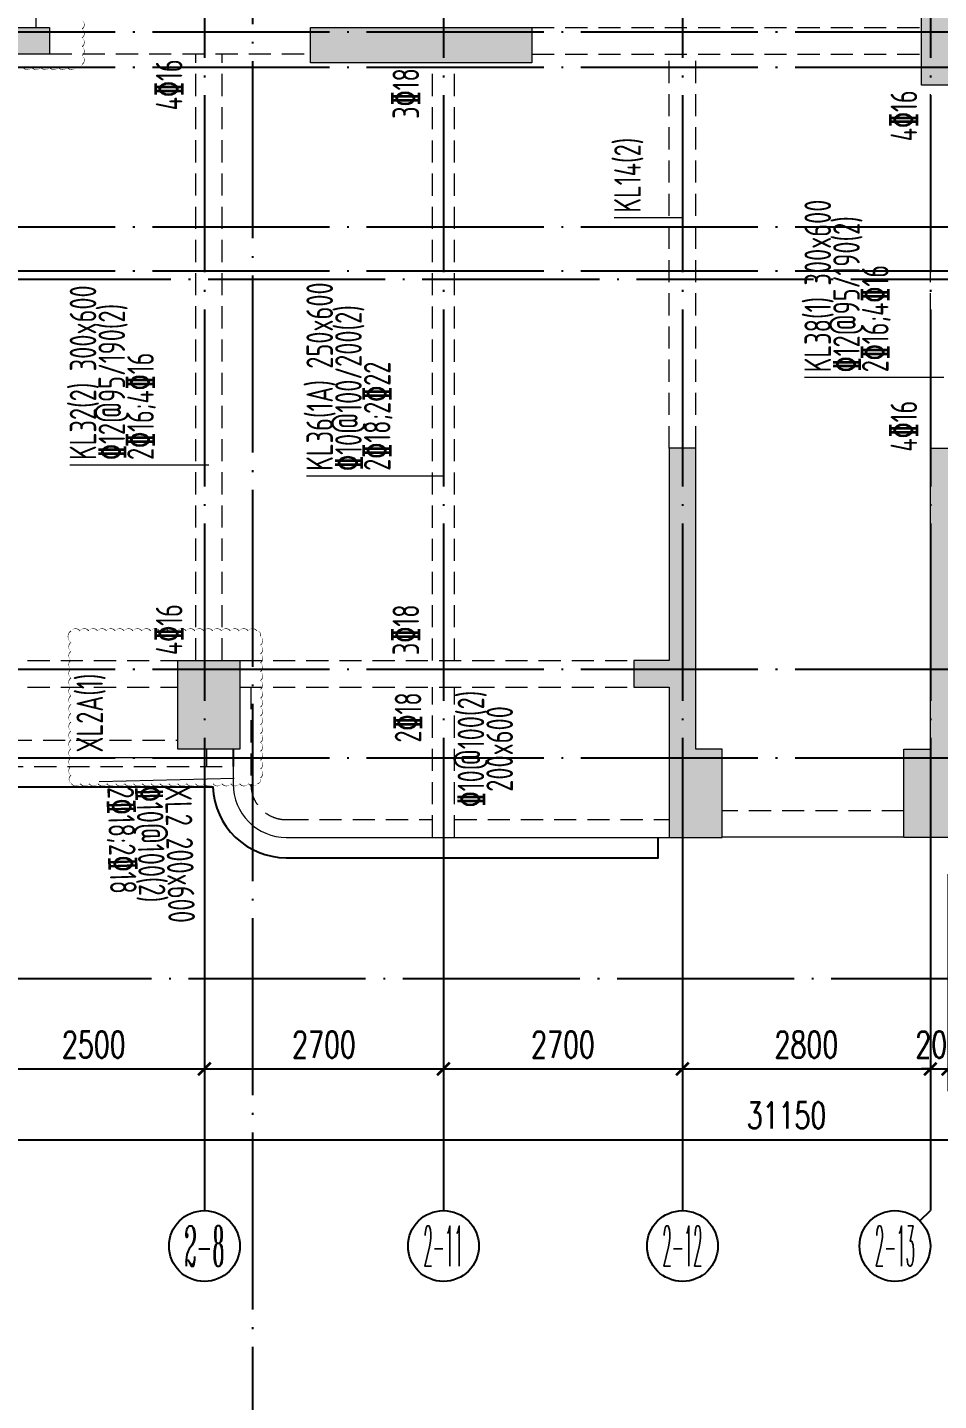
# Model space of a CAD drawing. Header units: millimetres. Extents: x 1089227 to 13101469, y 618865 to 10240562.
# Drawn here: x 3818285 to 3828577, y 4876494 to 4892004 of the extents above; entities that cross this region are included whole.
import ezdxf
from ezdxf.enums import TextEntityAlignment as Align

# ---------------------------------------------------------------- set-up
doc = ezdxf.new("R2010")
doc.units = ezdxf.units.MM
doc.header["$LTSCALE"] = 1000
doc.header["$PDMODE"] = 3
doc.header["$PDSIZE"] = 200
doc.linetypes.add('DOTE', pattern=[2.42, 2, -0.2, 0.02, -0.2])
doc.linetypes.add('HIDDEN', pattern=[0.375, 0.25, -0.125])
doc.layers.get('0').update_dxf_attribs({"linetype": 'CONTINUOUS'})
doc.layers.get('Defpoints').update_dxf_attribs({"linetype": 'CONTINUOUS'})
doc.layers.add('0914调整', color=1, linetype='CONTINUOUS', plot=False)
for name, color, linetype in [('AXIS', 3, 'CONTINUOUS'), ('AXIS_TEXT', 7, 'CONTINUOUS'), ('C-H', 8, 'CONTINUOUS'), ('DOTE', 1, 'DOTE'), ('降板范围', 7, 'CONTINUOUS')]:
    doc.layers.add(name, color=color, linetype=linetype)
for name, color, linetype, lineweight in [('S-BEAM-DASH', 4, 'HIDDEN', 0), ('S-WALL', 31, 'CONTINUOUS', 0), ('梁原位标注', 7, 'CONTINUOUS', 18), ('梁名称编号', 2, 'CONTINUOUS', 18), ('梁标注引线', 2, 'CONTINUOUS', 18), ('梁集中标注', 2, 'CONTINUOUS', 18)]:
    doc.layers.add(name, color=color, linetype=linetype, lineweight=lineweight)
doc.styles.add('_TCH_AXIS', font='COMPLEX', dxfattribs={"bigfont": 'AllInOneBig.shx'})
doc.styles.add('_TCH_DIM_T3', font='SIMPLEX', dxfattribs={"width": 0.705882, "bigfont": 'AllInOneBig.shx'})
doc.styles.add('COMPLEX', font='COMPLEX', dxfattribs={"bigfont": 'AllInOneBig.shx'})
doc.styles.add('Style 1', font='yjkeng.shx', dxfattribs={"width": 0.7, "height": 300, "bigfont": 'yjkchn.shx'})
doc.dimstyles.new('_TCH_ARCH&&100', dxfattribs={"dimtxt": 297.5, "dimasz": 100, "dimexe": 250, "dimexo": 300, "dimgap": 126.25, "dimtad": 1, "dimdec": 0, "dimzin": 0, "dimdsep": 46, "dimtxsty": '_TCH_DIM_T3', "dimblk": 'ARCHTICK', "dimcen": 0.09, "dimclrt": 7, "dimazin": 2, "dimtfac": 1, "dimtdec": 0, "dimtix": 1, "dimtmove": 2, "dimatfit": 3, "dimfxl": 0, "dimtolj": 1, "dimtzin": 0, "dimarcsym": 0})

# ---------------------------------------------------------------- blocks, each defined once
blk = doc.blocks.new('_AXISO')
blk.add_circle((0, 0), 0.5)
at = {"layer": 'AXIS_TEXT', "style": 'COMPLEX', "width": 1.041667}
blk.add_attdef('A', text='', height=0.56, dxfattribs=at).set_placement((-0.25, -0.28), (0.25, -0.28), align=Align.FIT)
blk = doc.blocks.new('_ArchTick')
at = {"color": 0, "linetype": 'ByBlock', "const_width": 0.3}
blk.add_lwpolyline([(-0.71, -0.71), (0.71, 0.71)], dxfattribs=at)
blk = doc.blocks.new('*D205')
at = {"layer": 'AXIS', "color": 0, "lineweight": -2, "transparency": 16777216}
for p, q in [((-92891, 57228), (-92891, 53978)), ((-61741, 57228), (-61741, 53978)), ((-92891, 54228), (-61741, 54228))]:
    blk.add_line(p, q, dxfattribs=at)
at = {"layer": 'Defpoints', "color": 0, "transparency": 16777216}
for p in [(-92891, 57528), (-61741, 57528), (-61741, 54228)]:
    blk.add_point(p, dxfattribs=at)
at = {"layer": 'AXIS', "color": 0, "lineweight": -2, "transparency": 16777216, "xscale": 100, "yscale": 100, "zscale": 100, "rotation": 180}
blk.add_blockref('_ArchTick', (-92891, 54228), dxfattribs=at)
at = {"layer": 'AXIS', "color": 0, "lineweight": -2, "transparency": 16777216, "xscale": 100, "yscale": 100, "zscale": 100}
blk.add_blockref('_ArchTick', (-61741, 54228), dxfattribs=at)
at = {"layer": 'AXIS', "color": 7, "transparency": 16777216, "insert": (-77316, 54503), "char_height": 297.5, "attachment_point": 5, "style": '_TCH_DIM_T3'}
blk.add_mtext('\\A1;31150', dxfattribs=at)
blk = doc.blocks.new('*D209')
at = {"layer": 'AXIS', "color": 0, "lineweight": -2, "transparency": 16777216}
for p, q in [((-86391, 57228), (-86391, 54778)), ((-83891, 57228), (-83891, 54778)), ((-86391, 55028), (-83891, 55028))]:
    blk.add_line(p, q, dxfattribs=at)
at = {"layer": 'Defpoints', "color": 0, "transparency": 16777216}
for p in [(-86391, 57528), (-83891, 57528), (-83891, 55028)]:
    blk.add_point(p, dxfattribs=at)
at = {"layer": 'AXIS', "color": 0, "lineweight": -2, "transparency": 16777216, "xscale": 100, "yscale": 100, "zscale": 100, "rotation": 180}
blk.add_blockref('_ArchTick', (-86391, 55028), dxfattribs=at)
at = {"layer": 'AXIS', "color": 0, "lineweight": -2, "transparency": 16777216, "xscale": 100, "yscale": 100, "zscale": 100}
blk.add_blockref('_ArchTick', (-83891, 55028), dxfattribs=at)
at = {"layer": 'AXIS', "color": 7, "transparency": 16777216, "insert": (-85141, 55303), "char_height": 297.5, "attachment_point": 5, "style": '_TCH_DIM_T3'}
blk.add_mtext('\\A1;2500', dxfattribs=at)
blk = doc.blocks.new('*D210')
at = {"layer": 'AXIS', "color": 0, "lineweight": -2, "transparency": 16777216}
for p, q in [((-83891, 57228), (-83891, 54778)), ((-81191, 57228), (-81191, 54778)), ((-83891, 55028), (-81191, 55028))]:
    blk.add_line(p, q, dxfattribs=at)
at = {"layer": 'Defpoints', "color": 0, "transparency": 16777216}
for p in [(-83891, 57528), (-81191, 57528), (-81191, 55028)]:
    blk.add_point(p, dxfattribs=at)
at = {"layer": 'AXIS', "color": 0, "lineweight": -2, "transparency": 16777216, "xscale": 100, "yscale": 100, "zscale": 100, "rotation": 180}
blk.add_blockref('_ArchTick', (-83891, 55028), dxfattribs=at)
at = {"layer": 'AXIS', "color": 0, "lineweight": -2, "transparency": 16777216, "xscale": 100, "yscale": 100, "zscale": 100}
blk.add_blockref('_ArchTick', (-81191, 55028), dxfattribs=at)
at = {"layer": 'AXIS', "color": 7, "transparency": 16777216, "insert": (-82541, 55303), "char_height": 297.5, "attachment_point": 5, "style": '_TCH_DIM_T3'}
blk.add_mtext('\\A1;2700', dxfattribs=at)
blk = doc.blocks.new('*D211')
at = {"layer": 'AXIS', "color": 0, "lineweight": -2, "transparency": 16777216}
for p, q in [((-81191, 57228), (-81191, 54778)), ((-78491, 57228), (-78491, 54778)), ((-81191, 55028), (-78491, 55028))]:
    blk.add_line(p, q, dxfattribs=at)
at = {"layer": 'Defpoints', "color": 0, "transparency": 16777216}
for p in [(-81191, 57528), (-78491, 57528), (-78491, 55028)]:
    blk.add_point(p, dxfattribs=at)
at = {"layer": 'AXIS', "color": 0, "lineweight": -2, "transparency": 16777216, "xscale": 100, "yscale": 100, "zscale": 100, "rotation": 180}
blk.add_blockref('_ArchTick', (-81191, 55028), dxfattribs=at)
at = {"layer": 'AXIS', "color": 0, "lineweight": -2, "transparency": 16777216, "xscale": 100, "yscale": 100, "zscale": 100}
blk.add_blockref('_ArchTick', (-78491, 55028), dxfattribs=at)
at = {"layer": 'AXIS', "color": 7, "transparency": 16777216, "insert": (-79841, 55303), "char_height": 297.5, "attachment_point": 5, "style": '_TCH_DIM_T3'}
blk.add_mtext('\\A1;2700', dxfattribs=at)
blk = doc.blocks.new('*D212')
at = {"layer": 'AXIS', "color": 0, "lineweight": -2, "transparency": 16777216}
for p, q in [((-78491, 57228), (-78491, 54778)), ((-75691, 57228), (-75691, 54778)), ((-78491, 55028), (-75691, 55028))]:
    blk.add_line(p, q, dxfattribs=at)
at = {"layer": 'Defpoints', "color": 0, "transparency": 16777216}
for p in [(-78491, 57528), (-75691, 57528), (-75691, 55028)]:
    blk.add_point(p, dxfattribs=at)
at = {"layer": 'AXIS', "color": 0, "lineweight": -2, "transparency": 16777216, "xscale": 100, "yscale": 100, "zscale": 100, "rotation": 180}
blk.add_blockref('_ArchTick', (-78491, 55028), dxfattribs=at)
at = {"layer": 'AXIS', "color": 0, "lineweight": -2, "transparency": 16777216, "xscale": 100, "yscale": 100, "zscale": 100}
blk.add_blockref('_ArchTick', (-75691, 55028), dxfattribs=at)
at = {"layer": 'AXIS', "color": 7, "transparency": 16777216, "insert": (-77091, 55303), "char_height": 297.5, "attachment_point": 5, "style": '_TCH_DIM_T3'}
blk.add_mtext('\\A1;2800', dxfattribs=at)
blk = doc.blocks.new('*D213')
at = {"layer": 'AXIS', "color": 0, "lineweight": -2, "transparency": 16777216}
for p, q in [((-75691, 57228), (-75691, 54778)), ((-75491, 57228), (-75491, 54778)), ((-75691, 55028), (-75791, 55028)), ((-75691, 55028), (-75491, 55028)), ((-75491, 55028), (-75391, 55028))]:
    blk.add_line(p, q, dxfattribs=at)
at = {"layer": 'Defpoints', "color": 0, "transparency": 16777216}
for p in [(-75691, 57528), (-75491, 57528), (-75491, 55028)]:
    blk.add_point(p, dxfattribs=at)
at = {"layer": 'AXIS', "color": 0, "lineweight": -2, "transparency": 16777216, "xscale": 100, "yscale": 100, "zscale": 100}
blk.add_blockref('_ArchTick', (-75691, 55028), dxfattribs=at)
at = {"layer": 'AXIS', "color": 0, "lineweight": -2, "transparency": 16777216, "xscale": 100, "yscale": 100, "zscale": 100, "rotation": 180}
blk.add_blockref('_ArchTick', (-75491, 55028), dxfattribs=at)
at = {"layer": 'AXIS', "color": 7, "transparency": 16777216, "insert": (-75591, 55303), "char_height": 297.5, "attachment_point": 5, "style": '_TCH_DIM_T3'}
blk.add_mtext('\\A1;200', dxfattribs=at)
blk = doc.blocks.new('裙房轴网260428')
at = {"layer": 'DOTE', "color": 16, "linetype": 'DOTE'}
for p, q in [((-83350, 124490.2), (-83350, -1000)), ((-120150, 63950), (-1866, 63950)), ((-110690, 56050), (-1866, 56050))]:
    blk.add_line(p, q, dxfattribs=at)
blk = doc.blocks.new('QZ-TL-0808')
at = {"layer": 'C-H'}
for points in [[(-35508, -26922), (-35858, -26922), (-35858, -29622), (-35258, -29622), (-35258, -28922), (-35508, -28922)], [(-46558, -31822), (-46558, -28972), (-45708, -28972), (-45708, -29272), (-46258, -29272), (-46258, -31822)], [(-42758, -28972), (-40258, -28972), (-40258, -29372), (-42758, -29372)], [(-38708, -38122), (-38108, -38122), (-38108, -37122), (-38408, -37122), (-38408, -33724), (-38708, -33724), (-38708, -36122), (-39108, -36122), (-39108, -36422), (-38708, -36422)], [(-35758, -33722), (-35458, -33724), (-35458, -36122), (-34908, -36122), (-34908, -36422), (-35458, -36422), (-35458, -38122), (-36058, -38122), (-36058, -37122), (-35758, -37122)], [(-44258, -36122), (-43558, -36122), (-43558, -37122), (-44258, -37122)]]:
    blk.add_hatch(color=256, dxfattribs=at).paths.add_polyline_path(points)
at = {"layer": 'S-WALL'}
for points in [[(-35858, -26922), (-35508, -26922), (-35508, -28922), (-35258, -28922), (-35258, -29622), (-35858, -29622), (-35858, -26922)], [(-46558, -31822), (-46558, -28972), (-45708, -28972), (-45708, -29272), (-46258, -29272), (-46258, -31822), (-46558, -31822)], [(-38708, -38122), (-38108, -38122), (-38108, -37122), (-38408, -37122), (-38408, -33724), (-38708, -33724), (-38708, -36122), (-39108, -36122), (-39108, -36422), (-38708, -36422), (-38708, -38122)], [(-35758, -33722), (-35458, -33724), (-35458, -36122), (-34908, -36122), (-34908, -36422), (-35458, -36422), (-35458, -38122), (-36058, -38122), (-36058, -37122), (-35758, -37122), (-35758, -33722)]]:
    blk.add_lwpolyline(points, dxfattribs=at)
for points in [[(-42758, -28972), (-40258, -28972), (-40258, -29372), (-42758, -29372)], [(-44258, -36122), (-43558, -36122), (-43558, -37122), (-44258, -37122)]]:
    blk.add_lwpolyline(points, close=True, dxfattribs=at)
blk = doc.blocks.new('1F柱网-0808')
blk.add_blockref('QZ-TL-0808', (144880, 148457))
blk = doc.blocks.new('2FJGBZ')
at = {"layer": '0914调整'}
blk.add_line((101247, 111335), (101247, 111136), dxfattribs=at)
at = {"layer": 'S-BEAM-DASH'}
for p, q in [((99022, 119485), (99022, 122135)), ((104623, 119485), (109023, 119485)), ((99173, 119186), (102123, 119186)), ((100823, 112336), (100823, 119186)), ((101123, 112336), (101123, 119186)), ((104623, 119185), (109023, 119185)), ((106173, 114733), (106173, 119185)), ((106473, 114733), (106473, 119185)), ((103498, 112335), (103498, 119086)), ((103748, 112335), (103748, 119086)), ((109122, 114733), (109122, 118836)), ((98924, 112335), (100625, 112335)), ((101322, 112335), (105772, 112335)), ((98924, 112035), (100625, 112035)), ((101322, 112035), (105772, 112035)), ((103498, 110337), (103498, 112035)), ((103748, 110337), (103748, 112035)), ((95724, 111438), (100624, 111436)), ((100947, 111335), (100947, 111136)), ((95624, 111138), (101247, 111136)), ((108823, 110637), (106773, 110638))]:
    blk.add_line(p, q, dxfattribs=at)
at = {"layer": 'S-BEAM-DASH', "linetype": 'Continuous'}
blk.add_line((108822, 110338), (106773, 110338), dxfattribs=at)
at = {"layer": 'S-BEAM-DASH'}
blk.add_lwpolyline([(101447, 112035), (101447, 110937, 0.414214), (101847, 110537), (103498, 110537)], format="xyb", dxfattribs=at)
at = {"layer": 'S-BEAM-DASH', "linetype": 'Continuous'}
blk.add_lwpolyline([(101247, 111335), (101247, 110937, 0.414214), (101847, 110337), (106174, 110337)], format="xyb", dxfattribs=at)
at = {"layer": 'S-BEAM-DASH'}
blk.add_lwpolyline([(103748, 110537), (106174, 110537)], dxfattribs=at)
at = {"layer": '降板范围'}
blk.add_lwpolyline([(91847, 115985), (91617, 115985), (91617, 112338, 0.414214), (93047, 110908), (101018, 110908, 0.403874), (101847, 110107), (106047, 110107), (106047, 110337)], format="xyb", dxfattribs=at)
blk.add_blockref('1F柱网-0808', (0, 0))
blk = doc.blocks.new('塔楼轴网260428')
at = {"layer": 'AXIS'}
for p, q in [((-83891, 55337.9), (-83891, 53427.5)), ((-81191, 55337.9), (-81191, 53427.5)), ((-78491, 55337.9), (-78491, 53427.5)), ((-75691, 55337.9), (-75691, 53427.5)), ((-75808.1, 53310.4), (-75691, 53427.5))]:
    blk.add_line(p, q, dxfattribs=at)
at = {"layer": 'DOTE', "color": 14}
for p, q in [((-83891, 99907.6), (-83891, 55337.9)), ((-81191, 99907.6), (-81191, 55337.9)), ((-78491, 99907.6), (-78491, 55337.9)), ((-75691, 99907.6), (-75691, 55337.9)), ((-94159, 66741.7), (-60825.5, 66741.7)), ((-94159, 66341.7), (-60825.5, 66341.7)), ((-94159, 64541.7), (-60825.5, 64541.7)), ((-94159, 64041.7), (-60825.5, 64041.7)), ((-94159, 59541.7), (-60825.5, 59541.7)), ((-94159, 58541.7), (-60825.5, 58541.7))]:
    blk.add_line(p, q, dxfattribs=at)
at = {"layer": 'AXIS'}
ref = blk.add_blockref('_AXISO', (-83891, 53027.5), dxfattribs=dict(at, xscale=800, yscale=800, zscale=800))
ref.add_attrib('A', '2-8', dxfattribs={"layer": 'AXIS_TEXT', "height": 452.55, "style": '_TCH_AXIS', "width": 0.35}).set_placement((-84117.3, 52801.3), (-83664.7, 52801.3), align=Align.FIT)
ref = blk.add_blockref('_AXISO', (-81191, 53027.5), dxfattribs=dict(at, xscale=800, yscale=800, zscale=800))
ref.add_attrib('A', '2-11', dxfattribs={"layer": 'AXIS_TEXT', "height": 452.55, "style": '_TCH_AXIS', "width": 0.3}).set_placement((-81417.3, 52801.3), (-80964.7, 52801.3), align=Align.FIT)
ref = blk.add_blockref('_AXISO', (-78491, 53027.5), dxfattribs=dict(at, xscale=800, yscale=800, zscale=800))
ref.add_attrib('A', '2-12', dxfattribs={"layer": 'AXIS_TEXT', "height": 452.55, "style": '_TCH_AXIS', "width": 0.28}).set_placement((-78717.3, 52801.3), (-78264.7, 52801.3), align=Align.FIT)
ref = blk.add_blockref('_AXISO', (-76091, 53027.5), dxfattribs=dict(at, xscale=800, yscale=800, zscale=800))
ref.add_attrib('A', '2-13', dxfattribs={"layer": 'AXIS_TEXT', "height": 452.55, "style": '_TCH_AXIS', "width": 0.28}).set_placement((-76317.3, 52801.3), (-75864.7, 52801.3), align=Align.FIT)
for p1, p2, distance, picture, middle in [((-92891, 57527.8), (-61741, 57527.8), -3300, '*D205', (-77316, 54502.8)), ((-86391, 57527.8), (-83891, 57527.8), -2500, '*D209', (-85141, 55302.8)), ((-83891, 57527.8), (-81191, 57527.8), -2500, '*D210', (-82541, 55302.8)), ((-81191, 57527.8), (-78491, 57527.8), -2500, '*D211', (-79841, 55302.8)), ((-78491, 57527.8), (-75691, 57527.8), -2500, '*D212', (-77091, 55302.8)), ((-75691, 57527.8), (-75491, 57527.8), -2500, '*D213', (-75591, 55302.8))]:
    dim = blk.add_aligned_dim(p1=p1, p2=p2, distance=distance, dimstyle='_TCH_ARCH&&100', dxfattribs=at)
    dim.commit()
    dim.dimension.update_dxf_attribs({"geometry": picture, "text_midpoint": middle})
blk = doc.blocks.new('04地块地下轴网260428')
for name in ['裙房轴网260428', '塔楼轴网260428']:
    blk.add_blockref(name, (0, 0))

msp = doc.modelspace()

# ---------------------------------------------------------------- linework, layer by layer
at = {"layer": '0914调整'}
msp.add_lwpolyline([(3818901.661, 4892086.151, 0, 10, -0.52056705), (3818901.661, 4891986.151, 0, 10, -0.52056705), (3818901.661, 4891886.151, 0, 10, -0.52056705), (3818901.661, 4891786.151, 0, 10, -0.52056705), (3818901.661, 4891686.151, 0, 10, -0.52056705), (3818901.661, 4891586.151, 0, 10, -0.52056705), (3818834.303, 4891553.509, 0, 10, -0.52056705), (3818734.303, 4891553.509, 0, 10, -0.52056705), (3818634.303, 4891553.509, 0, 10, -0.52056705), (3818534.303, 4891553.509, 0, 10, -0.52056705), (3818434.303, 4891553.509, 0, 10, -0.52056705), (3818334.303, 4891553.509, 0, 10, -0.52056705), (3818234.303, 4891553.509, 0, 10, -0.52056705)], format="xyseb", dxfattribs=at)
msp.add_lwpolyline([(3818776.951, 4885187.264, 0, 10, -0.52056705), (3818876.951, 4885187.264, 0, 10, -0.52056705), (3818976.951, 4885187.264, 0, 10, -0.52056705), (3819076.951, 4885187.264, 0, 10, -0.52056705), (3819176.951, 4885187.264, 0, 10, -0.52056705), (3819276.951, 4885187.264, 0, 10, -0.52056705), (3819376.951, 4885187.264, 0, 10, -0.52056705), (3819476.951, 4885187.264, 0, 10, -0.52056705), (3819576.951, 4885187.264, 0, 10, -0.52056705), (3819676.951, 4885187.264, 0, 10, -0.52056705), (3819776.951, 4885187.264, 0, 10, -0.52056705), (3819876.951, 4885187.264, 0, 10, -0.52056705), (3819976.951, 4885187.264, 0, 10, -0.52056705), (3820076.951, 4885187.264, 0, 10, -0.52056705), (3820176.951, 4885187.264, 0, 10, -0.52056705), (3820276.951, 4885187.264, 0, 10, -0.52056705), (3820376.951, 4885187.264, 0, 10, -0.52056705), (3820476.951, 4885187.264, 0, 10, -0.52056705), (3820576.951, 4885187.264, 0, 10, -0.52056705), (3820676.951, 4885187.264, 0, 10, -0.52056705), (3820776.951, 4885187.264, 0, 10, -0.52056705), (3820876.951, 4885187.264, 0, 10, -0.52056705), (3820916.699, 4885127.013, 0, 10, -0.52056705), (3820916.699, 4885027.013, 0, 10, -0.52056705), (3820916.699, 4884927.013, 0, 10, -0.52056705), (3820916.699, 4884827.013, 0, 10, -0.52056705), (3820916.699, 4884727.013, 0, 10, -0.52056705), (3820916.699, 4884627.013, 0, 10, -0.52056705), (3820916.699, 4884527.013, 0, 10, -0.52056705), (3820916.699, 4884427.013, 0, 10, -0.52056705), (3820916.699, 4884327.013, 0, 10, -0.52056705), (3820916.699, 4884227.013, 0, 10, -0.52056705), (3820916.699, 4884127.013, 0, 10, -0.52056705), (3820916.699, 4884027.013, 0, 10, -0.52056705), (3820916.699, 4883927.013, 0, 10, -0.52056705), (3820916.699, 4883827.013, 0, 10, -0.52056705), (3820916.699, 4883727.013, 0, 10, -0.52056705), (3820916.699, 4883627.013, 0, 10, -0.52056705), (3820916.699, 4883527.013, 0, 10, -0.52056705), (3820882.028, 4883461.684, 0, 10, -0.52056705), (3820782.028, 4883461.684, 0, 10, -0.52056705), (3820682.028, 4883461.684, 0, 10, -0.52056705), (3820582.028, 4883461.684, 0, 10, -0.52056705), (3820482.028, 4883461.684, 0, 10, -0.52056705), (3820382.028, 4883461.684, 0, 10, -0.52056705), (3820282.028, 4883461.684, 0, 10, -0.52056705), (3820182.028, 4883461.684, 0, 10, -0.52056705), (3820082.028, 4883461.684, 0, 10, -0.52056705), (3819982.028, 4883461.684, 0, 10, -0.52056705), (3819882.028, 4883461.684, 0, 10, -0.52056705), (3819782.028, 4883461.684, 0, 10, -0.52056705), (3819682.028, 4883461.684, 0, 10, -0.52056705), (3819582.028, 4883461.684, 0, 10, -0.52056705), (3819482.028, 4883461.684, 0, 10, -0.52056705), (3819382.028, 4883461.684, 0, 10, -0.52056705), (3819282.028, 4883461.684, 0, 10, -0.52056705), (3819182.028, 4883461.684, 0, 10, -0.52056705), (3819082.028, 4883461.684, 0, 10, -0.52056705), (3818982.028, 4883461.684, 0, 10, -0.52056705), (3818882.028, 4883461.684, 0, 10, -0.52056705), (3818782.028, 4883461.684, 0, 10, -0.52056705), (3818776.951, 4883556.607, 0, 10, -0.52056705), (3818776.951, 4883656.607, 0, 10, -0.52056705), (3818776.951, 4883756.607, 0, 10, -0.52056705), (3818776.951, 4883856.607, 0, 10, -0.52056705), (3818776.951, 4883956.607, 0, 10, -0.52056705), (3818776.951, 4884056.607, 0, 10, -0.52056705), (3818776.951, 4884156.607, 0, 10, -0.52056705), (3818776.951, 4884256.607, 0, 10, -0.52056705), (3818776.951, 4884356.607, 0, 10, -0.52056705), (3818776.951, 4884456.607, 0, 10, -0.52056705), (3818776.951, 4884556.607, 0, 10, -0.52056705), (3818776.951, 4884656.607, 0, 10, -0.52056705), (3818776.951, 4884756.607, 0, 10, -0.52056705), (3818776.951, 4884856.607, 0, 10, -0.52056705), (3818776.951, 4884956.607, 0, 10, -0.52056705), (3818776.951, 4885056.607, 0, 10, -0.52056705)], format="xyseb", close=True, dxfattribs=at)
at = {"layer": '梁标注引线', "color": 6, "lineweight": 18}
for p, q in [((3825685.988, 4889851.806), (3824912.911, 4889851.806)), ((3828635.535, 4888048.662), (3827062.458, 4888048.662)), ((3820335.535, 4887058.514), (3818762.458, 4887058.514)), ((3822984.352, 4886935.822), (3821436.275, 4886935.822)), ((3820411.586, 4883753.509), (3818838.509, 4883753.509))]:
    msp.add_line(p, q, dxfattribs=at)
at = {"layer": '梁标注引线', "color": 3, "lineweight": 18}
msp.add_line((3820618.378, 4883522.059), (3819095.842, 4883481.467), dxfattribs=at)

# ---------------------------------------------------------------- block references
for name, p in [('2FJGBZ', (3719362.209, 4772518.421)), ('04地块地下轴网260428', (3904175.334, 4825211.796))]:
    msp.add_blockref(name, p)

# ---------------------------------------------------------------- texts
at = {"layer": '梁原位标注', "style": 'Style 1', "width": 0.7}
for s, p in [('4%%13316', (3820125.535, 4891643.966)), ('3%%13318', (3822799.352, 4891543.966)), ('4%%13316', (3828425.535, 4891293.966)), ('2%%13318', (3822824.352, 4884493.966))]:
    msp.add_text(s, height=300, rotation=90, dxfattribs=at).set_placement(p, align=Align.BOTTOM_RIGHT)
for s, p in [('4%%13316', (3828425.535, 4887211.954)), ('4%%13316', (3820125.535, 4884913.966)), ('3%%13318', (3822799.352, 4884913.966))]:
    msp.add_text(s, height=300, rotation=90, dxfattribs=at).set_placement(p, align=Align.BOTTOM_LEFT)
for s, p in [('%%13210@100(2)', (3823144.352, 4883853.966)), ('200x600', (3823469.352, 4883853.966))]:
    msp.add_text(s, height=300, rotation=90, dxfattribs=at).set_placement(p, align=Align.TOP_CENTER)
at = {"layer": '梁名称编号', "color": 6, "style": 'Style 1', "width": 0.7}
for s, p in [('KL14(2)', (3824912.911, 4889911.806)), ('KL38(1) 300x600', (3827062.458, 4888108.662)), ('KL32(2) 300x600', (3818762.458, 4887118.514)), ('KL36(1A) 250x600', (3821436.275, 4886995.822)), ('XL2A(1)', (3818838.509, 4883813.509))]:
    msp.add_text(s, height=300, rotation=90, dxfattribs=at).set_placement(p, align=Align.TOP_LEFT)
at = {"layer": '梁名称编号', "color": 3, "style": 'Style 1', "width": 0.7}
msp.add_text('XL2 200x600', height=300, rotation=-88.4728337, dxfattribs=at).set_placement((3819747.211, 4883438.812), align=Align.BOTTOM_LEFT)
at = {"layer": '梁集中标注', "color": 6, "style": 'Style 1', "width": 0.7}
for s, p in [('%%13212@95/190(2)', (3827387.458, 4888108.662)), ('2%%13316;4%%13316', (3827712.458, 4888108.662)), ('%%13212@95/190(2)', (3819087.458, 4887118.514)), ('%%13210@100/200(2)', (3821761.275, 4886995.822)), ('2%%13316;4%%13316', (3819412.458, 4887118.514)), ('2%%13318;2%%13322', (3822086.275, 4886995.822))]:
    msp.add_text(s, height=300, rotation=90, dxfattribs=at).set_placement(p, align=Align.TOP_LEFT)
at = {"layer": '梁集中标注', "color": 3, "style": 'Style 1', "width": 0.7}
for s, p in [('2%%13318;2%%13318', (3819097.441, 4883421.489)), ('%%13210@100(2)', (3819422.326, 4883430.15))]:
    msp.add_text(s, height=300, rotation=-88.4728337, dxfattribs=at).set_placement(p, align=Align.BOTTOM_LEFT)

doc.saveas('drawing.dxf')
